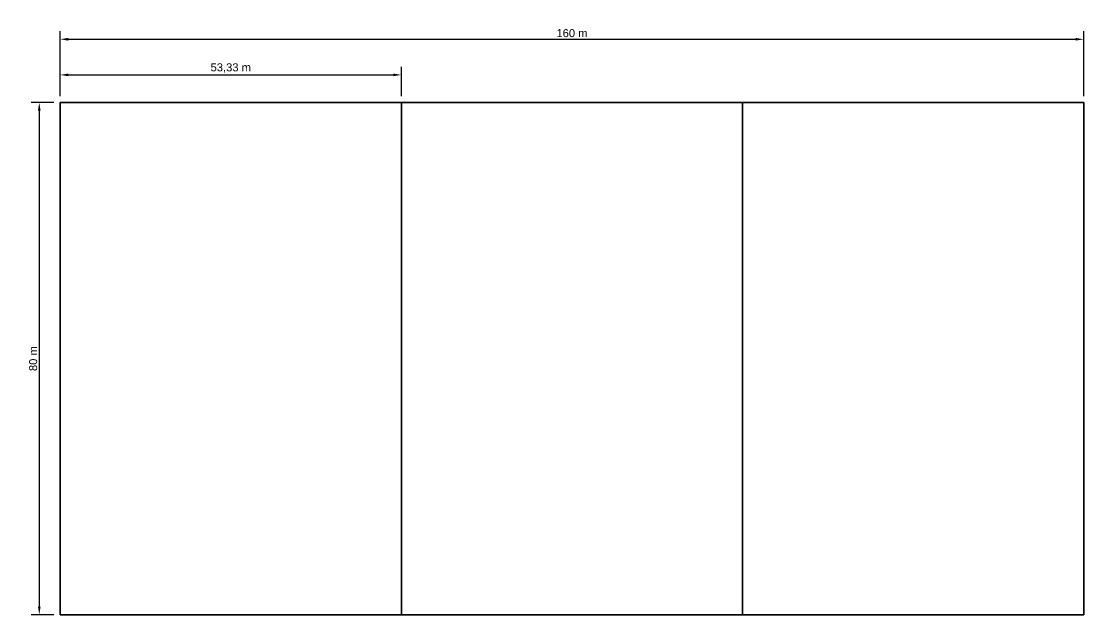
# Model space of a CAD drawing. Header units: millimetres. Extents: x -68 to 1262, y 12 to 654.
# Drawn here: x 929.9 to 1261.9, y 165.3 to 350.6 of the extents above; entities that cross this region are included whole.
import ezdxf

# ---------------------------------------------------------------- set-up
doc = ezdxf.new("R2010")
doc.units = ezdxf.units.MM
doc.layers.get('0').update_dxf_attribs({"lineweight": 35})
doc.layers.add('Cotas', color=8, linetype='Continuous')
doc.styles.get("Standard").update_dxf_attribs({"font": 'arial.ttf'})
doc.dimstyles.new('ISO-25', dxfattribs={"dimtxt": 2.5, "dimasz": 2.5, "dimexe": 2.5, "dimexo": 2, "dimtad": 1, "dimtxsty": 'Standard', "dimcen": 2.5, "dimadec": 0, "dimazin": 0, "dimtfac": 1, "dimtmove": 0, "dimatfit": 3, "dimfxl": 1, "dimarcsym": 0})

# ---------------------------------------------------------------- blocks, each defined once
blk = doc.blocks.new('*D16')
at = {"layer": 'Cotas', "color": 0, "lineweight": -2, "transparency": 16777216}
for p, q in [((942.06, 327.25), (942.06, 336.39)), ((1048.66, 327.25), (1048.66, 336.39)), ((944.56, 333.89), (1046.16, 333.89))]:
    blk.add_line(p, q, dxfattribs=at)
at = {"layer": 'Cotas', "color": 0, "lineweight": 35, "transparency": 16777216}
for points in [[(944.56, 334.31), (944.56, 333.48), (942.06, 333.89)], [(1046.16, 334.31), (1046.16, 333.48), (1048.66, 333.89)]]:
    blk.add_solid(points, dxfattribs=at)
at = {"layer": 'Defpoints', "color": 0, "lineweight": 35, "transparency": 16777216}
for p in [(1048.66, 333.89), (942.06, 325.25), (1048.66, 325.25)]:
    blk.add_point(p, dxfattribs=at)
at = {"layer": 'Cotas', "color": 0, "transparency": 16777216, "insert": (995.36, 336.02), "char_height": 2.5, "attachment_point": 5}
blk.add_mtext('53,33 m', dxfattribs=at)
blk = doc.blocks.new('*D17')
at = {"layer": 'Cotas', "color": 0, "lineweight": -2, "transparency": 16777216}
for p, q in [((940.06, 325.25), (933.02, 325.25)), ((935.52, 322.75), (935.52, 167.75)), ((940.06, 165.25), (933.02, 165.25))]:
    blk.add_line(p, q, dxfattribs=at)
at = {"layer": 'Cotas', "color": 0, "lineweight": 35, "transparency": 16777216}
for points in [[(935.11, 322.75), (935.94, 322.75), (935.52, 325.25)], [(935.11, 167.75), (935.94, 167.75), (935.52, 165.25)]]:
    blk.add_solid(points, dxfattribs=at)
at = {"layer": 'Defpoints', "color": 0, "lineweight": 35, "transparency": 16777216}
for p in [(942.06, 325.25), (935.52, 165.25), (942.06, 165.25)]:
    blk.add_point(p, dxfattribs=at)
at = {"layer": 'Cotas', "color": 0, "transparency": 16777216, "insert": (933.62, 245.25), "char_height": 2.5, "attachment_point": 5, "rotation": 90}
blk.add_mtext('80 m', dxfattribs=at)
blk = doc.blocks.new('*D18')
at = {"layer": 'Cotas', "color": 0, "lineweight": -2, "transparency": 16777216}
for p, q in [((942.06, 327.25), (942.06, 347.52)), ((1261.86, 327.25), (1261.86, 347.52)), ((944.56, 345.02), (1259.36, 345.02))]:
    blk.add_line(p, q, dxfattribs=at)
at = {"layer": 'Cotas', "color": 0, "lineweight": 35, "transparency": 16777216}
for points in [[(944.56, 345.44), (944.56, 344.6), (942.06, 345.02)], [(1259.36, 345.44), (1259.36, 344.6), (1261.86, 345.02)]]:
    blk.add_solid(points, dxfattribs=at)
at = {"layer": 'Defpoints', "color": 0, "lineweight": 35, "transparency": 16777216}
for p in [(1261.86, 345.02), (942.06, 325.25), (1261.86, 325.25)]:
    blk.add_point(p, dxfattribs=at)
at = {"layer": 'Cotas', "color": 0, "transparency": 16777216, "insert": (1101.96, 346.92), "char_height": 2.5, "attachment_point": 5}
blk.add_mtext('160 m', dxfattribs=at)

msp = doc.modelspace()

# ---------------------------------------------------------------- linework, layer by layer
for p, q in [((942.062, 325.254), (942.062, 165.254)), ((1261.862, 325.254), (942.062, 325.254)), ((1048.662, 325.254), (1048.662, 165.254)), ((1155.262, 325.254), (1155.262, 165.254)), ((1261.862, 325.254), (1261.862, 165.254)), ((942.062, 165.254), (1048.662, 165.254)), ((1048.662, 165.254), (1155.262, 165.254)), ((1155.262, 165.254), (1261.862, 165.254))]:
    msp.add_line(p, q)

# ---------------------------------------------------------------- dimensions: what is measured, and where the dimension line sits
at = {"layer": 'Cotas'}
for base, p2, text, picture, middle in [((1261.862, 345.02), (1261.862, 325.254), '160 m', '*D18', (1101.962, 346.922)), ((1048.662, 333.893), (1048.662, 325.254), '53,33 m', '*D16', (995.362, 336.02))]:
    dim = msp.add_linear_dim(base=base, p1=(942.062, 325.254), p2=p2, text=text, dimstyle='ISO-25', override={"dimpost": 'm'}, dxfattribs=at)
    dim.commit()
    dim.dimension.update_dxf_attribs({"geometry": picture, "text_midpoint": middle})
dim = msp.add_linear_dim(base=(935.524, 165.254), p1=(942.062, 325.254), p2=(942.062, 165.254), angle=90, text='80 m', dimstyle='ISO-25', override={"dimpost": 'm'}, dxfattribs=at)
dim.commit()
dim.dimension.update_dxf_attribs({"geometry": '*D17', "text_midpoint": (933.623, 245.254)})

doc.saveas('drawing.dxf')
